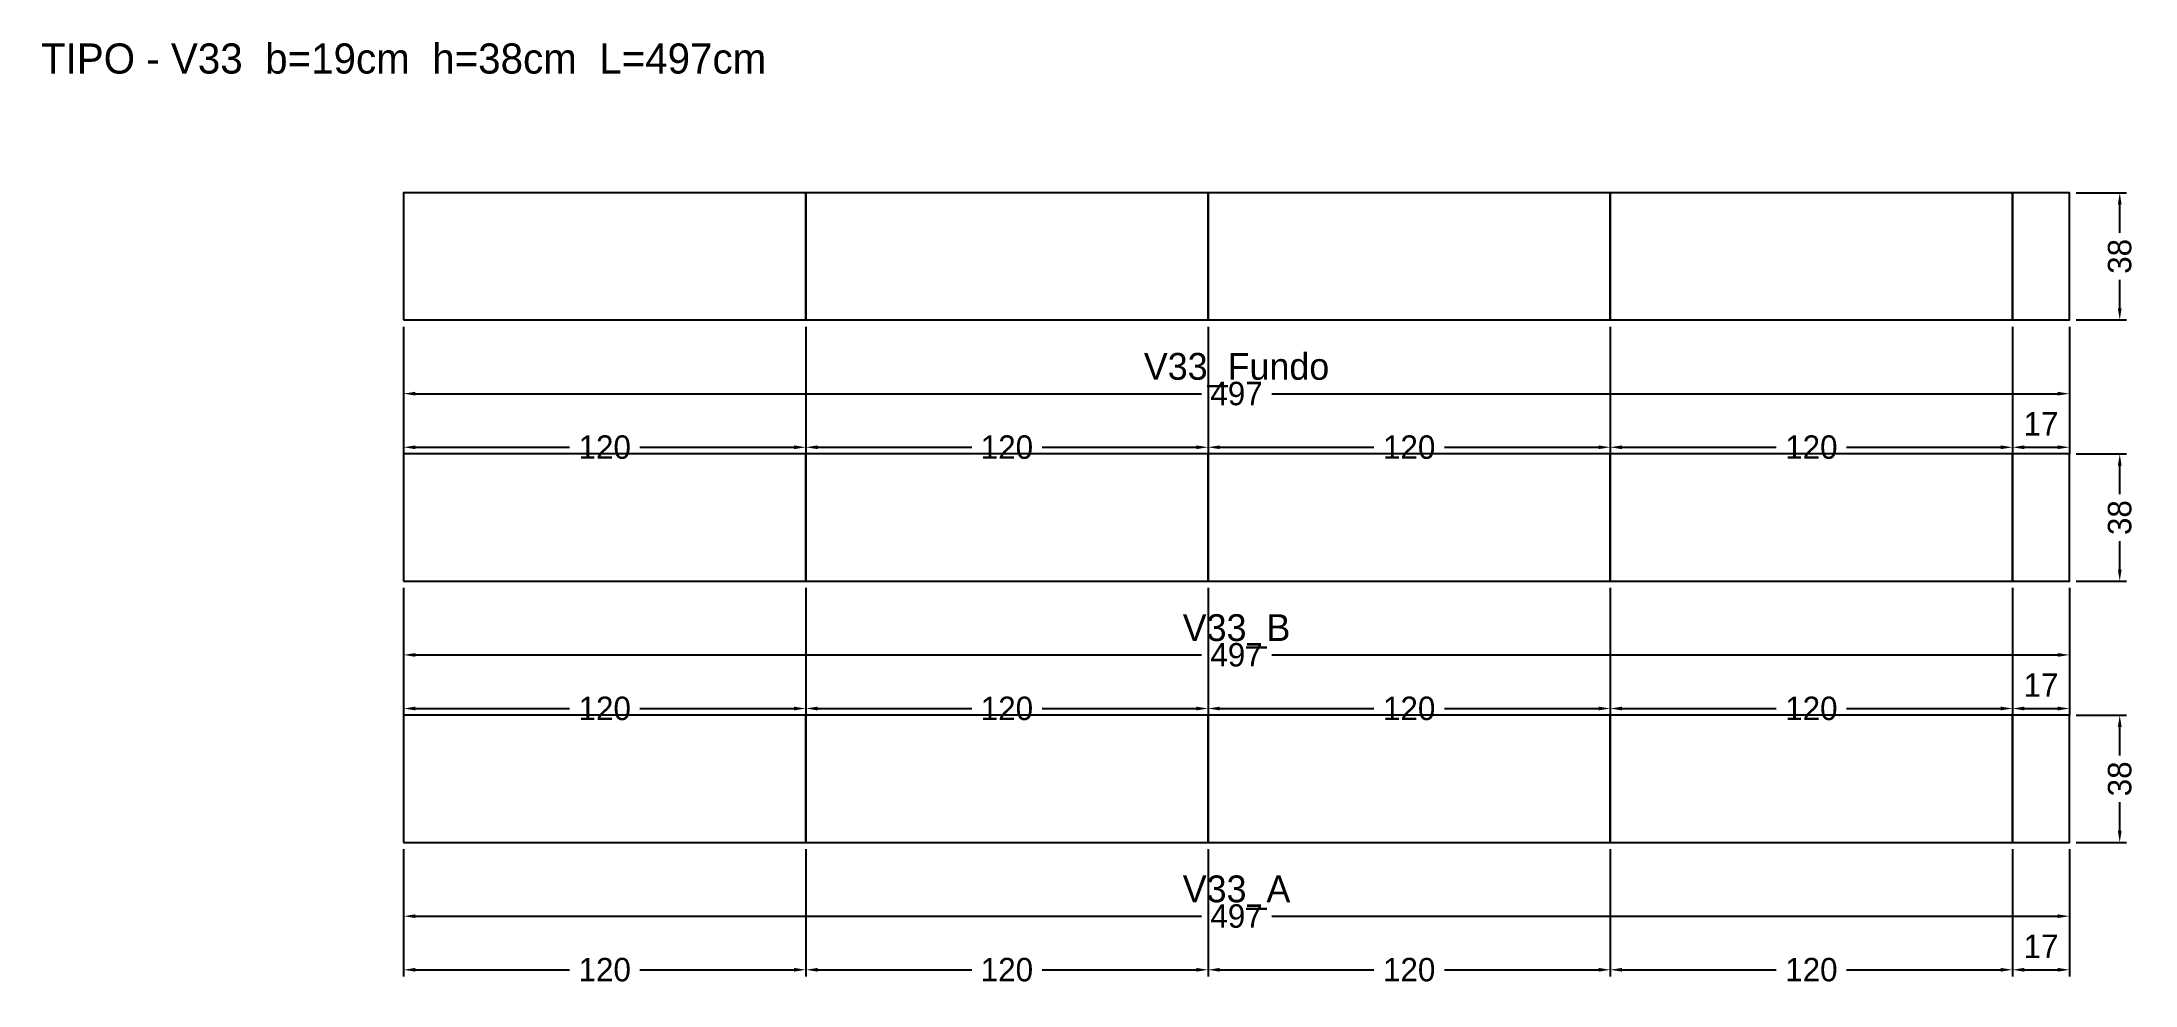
# Model space of a CAD drawing. Header units: metres. Extents: x -108 to 517, y -43 to 239.
import ezdxf

# ---------------------------------------------------------------- set-up
doc = ezdxf.new("R2010")
doc.units = ezdxf.units.M
for name, color, linetype in [('COTA', 3, 'Continuous'), ('NOMENCLATURA', 2, 'Continuous'), ('Paineis', 7, 'Continuous'), ('Texto Secao', 2, 'Continuous')]:
    doc.layers.add(name, color=color, linetype=linetype)
doc.dimstyles.new('COTA_VIG', dxfattribs={"dimtxt": 7, "dimasz": 3.5, "dimexe": 2, "dimexo": 2, "dimgap": 1.5, "dimtad": 1, "dimdec": 1, "dimcen": 2.5, "dimclrd": 3, "dimclre": 3, "dimclrt": 3, "dimazin": 3, "dimtfac": 1, "dimtmove": 0, "dimatfit": 3})

# ---------------------------------------------------------------- blocks, each defined once
blk = doc.blocks.new('_CLOSEDFILLED')
at = {"color": 0, "linetype": 'BYBLOCK'}
blk.add_solid([(-1, 0.16), (0, 0), (-1, -0.16)], dxfattribs=at)
blk = doc.blocks.new('*D1')
at = {"color": 3}
for p, q in [((0, -2), (0, -24)), ((497, -2), (497, -24)), ((3.5, -22), (238, -22)), ((259, -22), (493.5, -22))]:
    blk.add_line(p, q, dxfattribs=at)
at = {"layer": 'Defpoints'}
for p in [(0, 0), (497, 0), (0, -22)]:
    blk.add_point(p, dxfattribs=at)
at = {"layer": 'COTA', "color": 3, "xscale": 3.5, "yscale": 3.5, "rotation": 180}
blk.add_blockref('_CLOSEDFILLED', (0, -22), dxfattribs=at)
at = {"layer": 'COTA', "color": 3, "xscale": 3.5, "yscale": 3.5}
blk.add_blockref('_CLOSEDFILLED', (497, -22), dxfattribs=at)
at = {"layer": 'COTA', "color": 3, "insert": (248.5, -22), "char_height": 7, "attachment_point": 5}
blk.add_mtext('497', dxfattribs=at)
blk = doc.blocks.new('*D2')
at = {"color": 3}
for p, q in [((0, -2), (0, -40)), ((120, -2), (120, -40)), ((3.5, -38), (49.5, -38)), ((70.5, -38), (116.5, -38))]:
    blk.add_line(p, q, dxfattribs=at)
at = {"layer": 'Defpoints'}
for p in [(0, 0), (120, 0), (0, -38)]:
    blk.add_point(p, dxfattribs=at)
at = {"layer": 'COTA', "color": 3, "xscale": 3.5, "yscale": 3.5, "rotation": 180}
blk.add_blockref('_CLOSEDFILLED', (0, -38), dxfattribs=at)
at = {"layer": 'COTA', "color": 3, "xscale": 3.5, "yscale": 3.5}
blk.add_blockref('_CLOSEDFILLED', (120, -38), dxfattribs=at)
at = {"layer": 'COTA', "color": 3, "insert": (60, -38), "char_height": 7, "attachment_point": 5}
blk.add_mtext('120', dxfattribs=at)
blk = doc.blocks.new('*D3')
at = {"color": 3}
for p, q in [((120, -2), (120, -40)), ((240, -2), (240, -40)), ((123.5, -38), (169.5, -38)), ((190.5, -38), (236.5, -38))]:
    blk.add_line(p, q, dxfattribs=at)
at = {"layer": 'Defpoints'}
for p in [(120, 0), (240, 0), (120, -38)]:
    blk.add_point(p, dxfattribs=at)
at = {"layer": 'COTA', "color": 3, "xscale": 3.5, "yscale": 3.5, "rotation": 180}
blk.add_blockref('_CLOSEDFILLED', (120, -38), dxfattribs=at)
at = {"layer": 'COTA', "color": 3, "xscale": 3.5, "yscale": 3.5}
blk.add_blockref('_CLOSEDFILLED', (240, -38), dxfattribs=at)
at = {"layer": 'COTA', "color": 3, "insert": (180, -38), "char_height": 7, "attachment_point": 5}
blk.add_mtext('120', dxfattribs=at)
blk = doc.blocks.new('*D4')
at = {"color": 3}
for p, q in [((240, -2), (240, -40)), ((360, -2), (360, -40)), ((243.5, -38), (289.5, -38)), ((310.5, -38), (356.5, -38))]:
    blk.add_line(p, q, dxfattribs=at)
at = {"layer": 'Defpoints'}
for p in [(240, 0), (360, 0), (240, -38)]:
    blk.add_point(p, dxfattribs=at)
at = {"layer": 'COTA', "color": 3, "xscale": 3.5, "yscale": 3.5, "rotation": 180}
blk.add_blockref('_CLOSEDFILLED', (240, -38), dxfattribs=at)
at = {"layer": 'COTA', "color": 3, "xscale": 3.5, "yscale": 3.5}
blk.add_blockref('_CLOSEDFILLED', (360, -38), dxfattribs=at)
at = {"layer": 'COTA', "color": 3, "insert": (300, -38), "char_height": 7, "attachment_point": 5}
blk.add_mtext('120', dxfattribs=at)
blk = doc.blocks.new('*D5')
at = {"color": 3}
for p, q in [((360, -2), (360, -40)), ((480, -2), (480, -40)), ((363.5, -38), (409.5, -38)), ((430.5, -38), (476.5, -38))]:
    blk.add_line(p, q, dxfattribs=at)
at = {"layer": 'Defpoints'}
for p in [(360, 0), (480, 0), (360, -38)]:
    blk.add_point(p, dxfattribs=at)
at = {"layer": 'COTA', "color": 3, "xscale": 3.5, "yscale": 3.5, "rotation": 180}
blk.add_blockref('_CLOSEDFILLED', (360, -38), dxfattribs=at)
at = {"layer": 'COTA', "color": 3, "xscale": 3.5, "yscale": 3.5}
blk.add_blockref('_CLOSEDFILLED', (480, -38), dxfattribs=at)
at = {"layer": 'COTA', "color": 3, "insert": (420, -38), "char_height": 7, "attachment_point": 5}
blk.add_mtext('120', dxfattribs=at)
blk = doc.blocks.new('*D6')
at = {"color": 3}
for p, q in [((480, -2), (480, -40)), ((497, -2), (497, -40)), ((483.5, -38), (493.5, -38))]:
    blk.add_line(p, q, dxfattribs=at)
at = {"layer": 'Defpoints'}
for p in [(480, 0), (497, 0), (480, -38)]:
    blk.add_point(p, dxfattribs=at)
at = {"layer": 'COTA', "color": 3, "xscale": 3.5, "yscale": 3.5, "rotation": 180}
blk.add_blockref('_CLOSEDFILLED', (480, -38), dxfattribs=at)
at = {"layer": 'COTA', "color": 3, "xscale": 3.5, "yscale": 3.5}
blk.add_blockref('_CLOSEDFILLED', (497, -38), dxfattribs=at)
at = {"layer": 'COTA', "color": 3, "insert": (488.5, -31), "char_height": 7, "attachment_point": 5}
blk.add_mtext('17', dxfattribs=at)
blk = doc.blocks.new('*D7')
at = {"color": 3}
for p, q in [((499, 38), (514, 38)), ((512, 26), (512, 34.5)), ((512, 3.5), (512, 12)), ((499, 0), (514, 0))]:
    blk.add_line(p, q, dxfattribs=at)
at = {"layer": 'Defpoints'}
for p in [(497, 38), (497, 0), (512, 0)]:
    blk.add_point(p, dxfattribs=at)
at = {"layer": 'COTA', "color": 3, "xscale": 3.5, "yscale": 3.5}
for p, rotation in [((512, 38), 90), ((512, 0), 270)]:
    blk.add_blockref('_CLOSEDFILLED', p, dxfattribs=dict(at, rotation=rotation))
at = {"layer": 'COTA', "color": 3, "insert": (512, 19), "char_height": 7, "attachment_point": 5, "rotation": 90}
blk.add_mtext('38', dxfattribs=at)
blk = doc.blocks.new('*D8')
at = {"color": 3}
for p, q in [((0, 76), (0, 54)), ((497, 76), (497, 54)), ((3.5, 56), (238, 56)), ((259, 56), (493.5, 56))]:
    blk.add_line(p, q, dxfattribs=at)
at = {"layer": 'Defpoints'}
for p in [(0, 78), (497, 78), (0, 56)]:
    blk.add_point(p, dxfattribs=at)
at = {"layer": 'COTA', "color": 3, "xscale": 3.5, "yscale": 3.5, "rotation": 180}
blk.add_blockref('_CLOSEDFILLED', (0, 56), dxfattribs=at)
at = {"layer": 'COTA', "color": 3, "xscale": 3.5, "yscale": 3.5}
blk.add_blockref('_CLOSEDFILLED', (497, 56), dxfattribs=at)
at = {"layer": 'COTA', "color": 3, "insert": (248.5, 56), "char_height": 7, "attachment_point": 5}
blk.add_mtext('497', dxfattribs=at)
blk = doc.blocks.new('*D9')
at = {"color": 3}
for p, q in [((0, 76), (0, 38)), ((120, 76), (120, 38)), ((3.5, 40), (49.5, 40)), ((70.5, 40), (116.5, 40))]:
    blk.add_line(p, q, dxfattribs=at)
at = {"layer": 'Defpoints'}
for p in [(0, 78), (120, 78), (0, 40)]:
    blk.add_point(p, dxfattribs=at)
at = {"layer": 'COTA', "color": 3, "xscale": 3.5, "yscale": 3.5, "rotation": 180}
blk.add_blockref('_CLOSEDFILLED', (0, 40), dxfattribs=at)
at = {"layer": 'COTA', "color": 3, "xscale": 3.5, "yscale": 3.5}
blk.add_blockref('_CLOSEDFILLED', (120, 40), dxfattribs=at)
at = {"layer": 'COTA', "color": 3, "insert": (60, 40), "char_height": 7, "attachment_point": 5}
blk.add_mtext('120', dxfattribs=at)
blk = doc.blocks.new('*D10')
at = {"color": 3}
for p, q in [((120, 76), (120, 38)), ((240, 76), (240, 38)), ((123.5, 40), (169.5, 40)), ((190.5, 40), (236.5, 40))]:
    blk.add_line(p, q, dxfattribs=at)
at = {"layer": 'Defpoints'}
for p in [(120, 78), (240, 78), (120, 40)]:
    blk.add_point(p, dxfattribs=at)
at = {"layer": 'COTA', "color": 3, "xscale": 3.5, "yscale": 3.5, "rotation": 180}
blk.add_blockref('_CLOSEDFILLED', (120, 40), dxfattribs=at)
at = {"layer": 'COTA', "color": 3, "xscale": 3.5, "yscale": 3.5}
blk.add_blockref('_CLOSEDFILLED', (240, 40), dxfattribs=at)
at = {"layer": 'COTA', "color": 3, "insert": (180, 40), "char_height": 7, "attachment_point": 5}
blk.add_mtext('120', dxfattribs=at)
blk = doc.blocks.new('*D11')
at = {"color": 3}
for p, q in [((240, 76), (240, 38)), ((360, 76), (360, 38)), ((243.5, 40), (289.5, 40)), ((310.5, 40), (356.5, 40))]:
    blk.add_line(p, q, dxfattribs=at)
at = {"layer": 'Defpoints'}
for p in [(240, 78), (360, 78), (240, 40)]:
    blk.add_point(p, dxfattribs=at)
at = {"layer": 'COTA', "color": 3, "xscale": 3.5, "yscale": 3.5, "rotation": 180}
blk.add_blockref('_CLOSEDFILLED', (240, 40), dxfattribs=at)
at = {"layer": 'COTA', "color": 3, "xscale": 3.5, "yscale": 3.5}
blk.add_blockref('_CLOSEDFILLED', (360, 40), dxfattribs=at)
at = {"layer": 'COTA', "color": 3, "insert": (300, 40), "char_height": 7, "attachment_point": 5}
blk.add_mtext('120', dxfattribs=at)
blk = doc.blocks.new('*D12')
at = {"color": 3}
for p, q in [((360, 76), (360, 38)), ((480, 76), (480, 38)), ((363.5, 40), (409.5, 40)), ((430.5, 40), (476.5, 40))]:
    blk.add_line(p, q, dxfattribs=at)
at = {"layer": 'Defpoints'}
for p in [(360, 78), (480, 78), (360, 40)]:
    blk.add_point(p, dxfattribs=at)
at = {"layer": 'COTA', "color": 3, "xscale": 3.5, "yscale": 3.5, "rotation": 180}
blk.add_blockref('_CLOSEDFILLED', (360, 40), dxfattribs=at)
at = {"layer": 'COTA', "color": 3, "xscale": 3.5, "yscale": 3.5}
blk.add_blockref('_CLOSEDFILLED', (480, 40), dxfattribs=at)
at = {"layer": 'COTA', "color": 3, "insert": (420, 40), "char_height": 7, "attachment_point": 5}
blk.add_mtext('120', dxfattribs=at)
blk = doc.blocks.new('*D13')
at = {"color": 3}
for p, q in [((480, 76), (480, 38)), ((497, 76), (497, 38)), ((483.5, 40), (493.5, 40))]:
    blk.add_line(p, q, dxfattribs=at)
at = {"layer": 'Defpoints'}
for p in [(480, 78), (497, 78), (480, 40)]:
    blk.add_point(p, dxfattribs=at)
at = {"layer": 'COTA', "color": 3, "xscale": 3.5, "yscale": 3.5, "rotation": 180}
blk.add_blockref('_CLOSEDFILLED', (480, 40), dxfattribs=at)
at = {"layer": 'COTA', "color": 3, "xscale": 3.5, "yscale": 3.5}
blk.add_blockref('_CLOSEDFILLED', (497, 40), dxfattribs=at)
at = {"layer": 'COTA', "color": 3, "insert": (488.5, 47), "char_height": 7, "attachment_point": 5}
blk.add_mtext('17', dxfattribs=at)
blk = doc.blocks.new('*D14')
at = {"color": 3}
for p, q in [((499, 116), (514, 116)), ((512, 104), (512, 112.5)), ((512, 81.5), (512, 90)), ((499, 78), (514, 78))]:
    blk.add_line(p, q, dxfattribs=at)
at = {"layer": 'Defpoints'}
for p in [(497, 116), (497, 78), (512, 78)]:
    blk.add_point(p, dxfattribs=at)
at = {"layer": 'COTA', "color": 3, "xscale": 3.5, "yscale": 3.5}
for p, rotation in [((512, 116), 90), ((512, 78), 270)]:
    blk.add_blockref('_CLOSEDFILLED', p, dxfattribs=dict(at, rotation=rotation))
at = {"layer": 'COTA', "color": 3, "insert": (512, 97), "char_height": 7, "attachment_point": 5, "rotation": 90}
blk.add_mtext('38', dxfattribs=at)
blk = doc.blocks.new('*D15')
at = {"color": 3}
for p, q in [((0, 154), (0, 132)), ((497, 154), (497, 132)), ((3.5, 134), (238, 134)), ((259, 134), (493.5, 134))]:
    blk.add_line(p, q, dxfattribs=at)
at = {"layer": 'Defpoints'}
for p in [(0, 156), (497, 156), (0, 134)]:
    blk.add_point(p, dxfattribs=at)
at = {"layer": 'COTA', "color": 3, "xscale": 3.5, "yscale": 3.5, "rotation": 180}
blk.add_blockref('_CLOSEDFILLED', (0, 134), dxfattribs=at)
at = {"layer": 'COTA', "color": 3, "xscale": 3.5, "yscale": 3.5}
blk.add_blockref('_CLOSEDFILLED', (497, 134), dxfattribs=at)
at = {"layer": 'COTA', "color": 3, "insert": (248.5, 134), "char_height": 7, "attachment_point": 5}
blk.add_mtext('497', dxfattribs=at)
blk = doc.blocks.new('*D16')
at = {"color": 3}
for p, q in [((0, 154), (0, 116)), ((120, 154), (120, 116)), ((3.5, 118), (49.5, 118)), ((70.5, 118), (116.5, 118))]:
    blk.add_line(p, q, dxfattribs=at)
at = {"layer": 'Defpoints'}
for p in [(0, 156), (120, 156), (0, 118)]:
    blk.add_point(p, dxfattribs=at)
at = {"layer": 'COTA', "color": 3, "xscale": 3.5, "yscale": 3.5, "rotation": 180}
blk.add_blockref('_CLOSEDFILLED', (0, 118), dxfattribs=at)
at = {"layer": 'COTA', "color": 3, "xscale": 3.5, "yscale": 3.5}
blk.add_blockref('_CLOSEDFILLED', (120, 118), dxfattribs=at)
at = {"layer": 'COTA', "color": 3, "insert": (60, 118), "char_height": 7, "attachment_point": 5}
blk.add_mtext('120', dxfattribs=at)
blk = doc.blocks.new('*D17')
at = {"color": 3}
for p, q in [((120, 154), (120, 116)), ((240, 154), (240, 116)), ((123.5, 118), (169.5, 118)), ((190.5, 118), (236.5, 118))]:
    blk.add_line(p, q, dxfattribs=at)
at = {"layer": 'Defpoints'}
for p in [(120, 156), (240, 156), (120, 118)]:
    blk.add_point(p, dxfattribs=at)
at = {"layer": 'COTA', "color": 3, "xscale": 3.5, "yscale": 3.5, "rotation": 180}
blk.add_blockref('_CLOSEDFILLED', (120, 118), dxfattribs=at)
at = {"layer": 'COTA', "color": 3, "xscale": 3.5, "yscale": 3.5}
blk.add_blockref('_CLOSEDFILLED', (240, 118), dxfattribs=at)
at = {"layer": 'COTA', "color": 3, "insert": (180, 118), "char_height": 7, "attachment_point": 5}
blk.add_mtext('120', dxfattribs=at)
blk = doc.blocks.new('*D18')
at = {"color": 3}
for p, q in [((240, 154), (240, 116)), ((360, 154), (360, 116)), ((243.5, 118), (289.5, 118)), ((310.5, 118), (356.5, 118))]:
    blk.add_line(p, q, dxfattribs=at)
at = {"layer": 'Defpoints'}
for p in [(240, 156), (360, 156), (240, 118)]:
    blk.add_point(p, dxfattribs=at)
at = {"layer": 'COTA', "color": 3, "xscale": 3.5, "yscale": 3.5, "rotation": 180}
blk.add_blockref('_CLOSEDFILLED', (240, 118), dxfattribs=at)
at = {"layer": 'COTA', "color": 3, "xscale": 3.5, "yscale": 3.5}
blk.add_blockref('_CLOSEDFILLED', (360, 118), dxfattribs=at)
at = {"layer": 'COTA', "color": 3, "insert": (300, 118), "char_height": 7, "attachment_point": 5}
blk.add_mtext('120', dxfattribs=at)
blk = doc.blocks.new('*D19')
at = {"color": 3}
for p, q in [((360, 154), (360, 116)), ((480, 154), (480, 116)), ((363.5, 118), (409.5, 118)), ((430.5, 118), (476.5, 118))]:
    blk.add_line(p, q, dxfattribs=at)
at = {"layer": 'Defpoints'}
for p in [(360, 156), (480, 156), (360, 118)]:
    blk.add_point(p, dxfattribs=at)
at = {"layer": 'COTA', "color": 3, "xscale": 3.5, "yscale": 3.5, "rotation": 180}
blk.add_blockref('_CLOSEDFILLED', (360, 118), dxfattribs=at)
at = {"layer": 'COTA', "color": 3, "xscale": 3.5, "yscale": 3.5}
blk.add_blockref('_CLOSEDFILLED', (480, 118), dxfattribs=at)
at = {"layer": 'COTA', "color": 3, "insert": (420, 118), "char_height": 7, "attachment_point": 5}
blk.add_mtext('120', dxfattribs=at)
blk = doc.blocks.new('*D20')
at = {"color": 3}
for p, q in [((480, 154), (480, 116)), ((497, 154), (497, 116)), ((483.5, 118), (493.5, 118))]:
    blk.add_line(p, q, dxfattribs=at)
at = {"layer": 'Defpoints'}
for p in [(480, 156), (497, 156), (480, 118)]:
    blk.add_point(p, dxfattribs=at)
at = {"layer": 'COTA', "color": 3, "xscale": 3.5, "yscale": 3.5, "rotation": 180}
blk.add_blockref('_CLOSEDFILLED', (480, 118), dxfattribs=at)
at = {"layer": 'COTA', "color": 3, "xscale": 3.5, "yscale": 3.5}
blk.add_blockref('_CLOSEDFILLED', (497, 118), dxfattribs=at)
at = {"layer": 'COTA', "color": 3, "insert": (488.5, 125), "char_height": 7, "attachment_point": 5}
blk.add_mtext('17', dxfattribs=at)
blk = doc.blocks.new('*D21')
at = {"color": 3}
for p, q in [((499, 194), (514, 194)), ((512, 182), (512, 190.5)), ((512, 159.5), (512, 168)), ((499, 156), (514, 156))]:
    blk.add_line(p, q, dxfattribs=at)
at = {"layer": 'Defpoints'}
for p in [(497, 194), (497, 156), (512, 156)]:
    blk.add_point(p, dxfattribs=at)
at = {"layer": 'COTA', "color": 3, "xscale": 3.5, "yscale": 3.5}
for p, rotation in [((512, 194), 90), ((512, 156), 270)]:
    blk.add_blockref('_CLOSEDFILLED', p, dxfattribs=dict(at, rotation=rotation))
at = {"layer": 'COTA', "color": 3, "insert": (512, 175), "char_height": 7, "attachment_point": 5, "rotation": 90}
blk.add_mtext('38', dxfattribs=at)

msp = doc.modelspace()

# ---------------------------------------------------------------- linework, layer by layer
at = {"layer": 'Paineis'}
for points in [[(0, 156), (120, 156), (120, 194), (0, 194)], [(120, 156), (240, 156), (240, 194), (120, 194)], [(240, 156), (360, 156), (360, 194), (240, 194)], [(360, 156), (480, 156), (480, 194), (360, 194)], [(480, 156), (497, 156), (497, 194), (480, 194)], [(0, 78), (120, 78), (120, 116), (0, 116)], [(120, 78), (240, 78), (240, 116), (120, 116)], [(240, 78), (360, 78), (360, 116), (240, 116)], [(360, 78), (480, 78), (480, 116), (360, 116)], [(480, 78), (497, 78), (497, 116), (480, 116)], [(0, 0), (120, 0), (120, 38), (0, 38)], [(120, 0), (240, 0), (240, 38), (120, 38)], [(240, 0), (360, 0), (360, 38), (240, 38)], [(360, 0), (480, 0), (480, 38), (360, 38)], [(480, 0), (497, 0), (497, 38), (480, 38)]]:
    msp.add_lwpolyline(points, close=True, dxfattribs=at)

# ---------------------------------------------------------------- texts
at = {"layer": 'NOMENCLATURA', "insert": (0, 234), "char_height": 9, "width": 517, "attachment_point": 5}
msp.add_mtext('TIPO - V33  b=19cm  h=38cm  L=497cm', dxfattribs=at)
at = {"layer": 'Texto Secao', "char_height": 8, "width": 517, "attachment_point": 5}
for s, insert in [('V33_Fundo', (248.5, 141)), ('V33_B', (248.5, 63)), ('V33_A', (248.5, -15))]:
    msp.add_mtext(s, dxfattribs=dict(at, insert=insert))

# ---------------------------------------------------------------- dimensions: what is measured, and where the dimension line sits
at = {"layer": 'COTA'}
for base, p1, p2, picture, middle in [((512, 156), (497, 156), (497, 194), '*D21', (512, 175)), ((512, 78), (497, 78), (497, 116), '*D14', (512, 97)), ((512, 0), (497, 0), (497, 38), '*D7', (512, 19))]:
    dim = msp.add_linear_dim(base=base, p1=p1, p2=p2, angle=90, dimstyle='COTA_VIG', dxfattribs=at)
    dim.commit()
    dim.dimension.update_dxf_attribs({"geometry": picture, "text_midpoint": middle})
for base, p1, p2, picture, middle in [((0, 134), (0, 156), (497, 156), '*D15', (248.5, 134)), ((0, 118), (0, 156), (120, 156), '*D16', (60, 118)), ((120, 118), (120, 156), (240, 156), '*D17', (180, 118)), ((240, 118), (240, 156), (360, 156), '*D18', (300, 118)), ((360, 118), (360, 156), (480, 156), '*D19', (420, 118)), ((480, 118), (480, 156), (497, 156), '*D20', (488.5, 125)), ((0, 56), (0, 78), (497, 78), '*D8', (248.5, 56)), ((0, 40), (0, 78), (120, 78), '*D9', (60, 40)), ((120, 40), (120, 78), (240, 78), '*D10', (180, 40)), ((240, 40), (240, 78), (360, 78), '*D11', (300, 40)), ((360, 40), (360, 78), (480, 78), '*D12', (420, 40)), ((480, 40), (480, 78), (497, 78), '*D13', (488.5, 47)), ((0, -22), (0, 0), (497, 0), '*D1', (248.5, -22)), ((0, -38), (0, 0), (120, 0), '*D2', (60, -38)), ((120, -38), (120, 0), (240, 0), '*D3', (180, -38)), ((240, -38), (240, 0), (360, 0), '*D4', (300, -38)), ((360, -38), (360, 0), (480, 0), '*D5', (420, -38)), ((480, -38), (480, 0), (497, 0), '*D6', (488.5, -31))]:
    dim = msp.add_linear_dim(base=base, p1=p1, p2=p2, dimstyle='COTA_VIG', dxfattribs=at)
    dim.commit()
    dim.dimension.update_dxf_attribs({"geometry": picture, "text_midpoint": middle})

doc.saveas('drawing.dxf')
